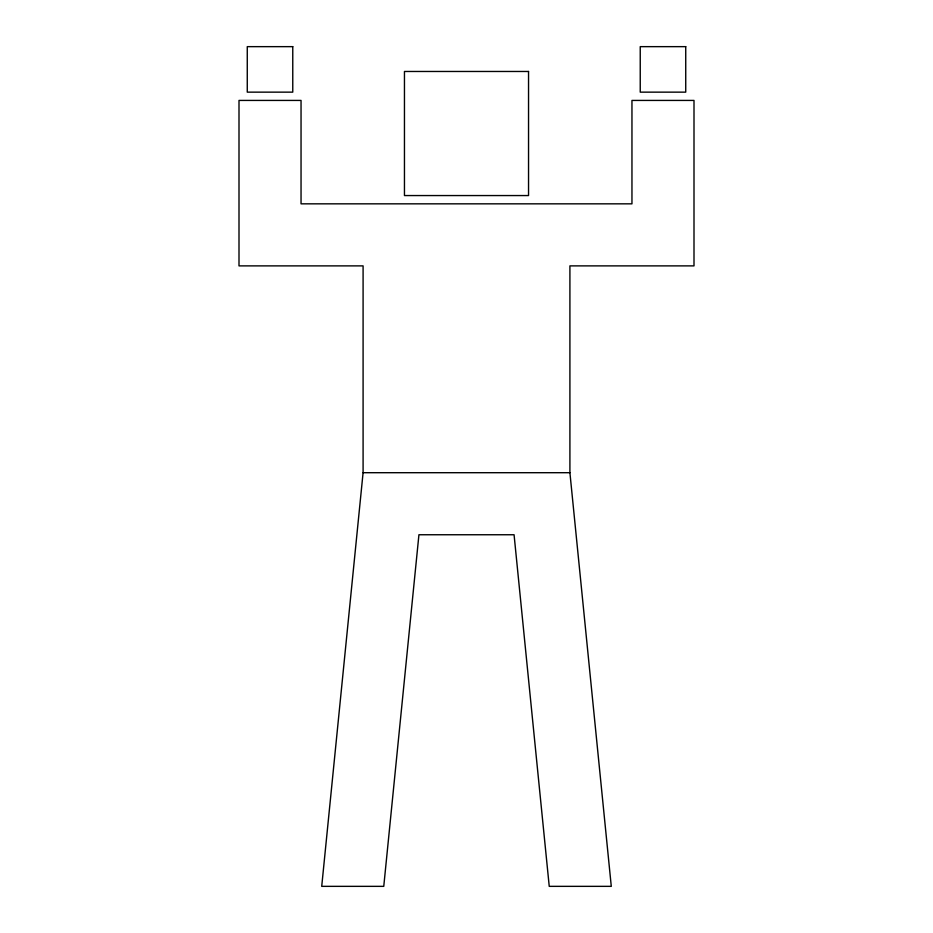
<?xml version="1.0" encoding="UTF-8"?>
<svg xmlns="http://www.w3.org/2000/svg" width="933" height="933" viewBox="0 0 933 933"><rect width="100%" height="100%" fill="white"/><g stroke="black" fill="none" stroke-linecap="round" stroke-linejoin="round"><path stroke-width="1.4" d="M363.089 472.704L321.722 886.35L383.766 886.35L418.929 534.749L514.071 534.749L549.234 886.35L611.278 886.35L569.911 472.704L569.911 265.882L694 265.882L694 100.426L631.956 100.426L631.956 203.837L301.044 203.837L301.044 100.426L239 100.426L239 265.882L363.089 265.882L363.089 472.704L569.911 472.704M292.764 46.65L247.268 46.65L247.268 92.145L292.764 92.145L292.764 46.65M685.732 46.65L640.236 46.65L640.236 92.145L685.732 92.145L685.732 46.65M528.544 71.468L404.456 71.468L404.456 195.557L528.544 195.557L528.544 71.468"/></g></svg>
